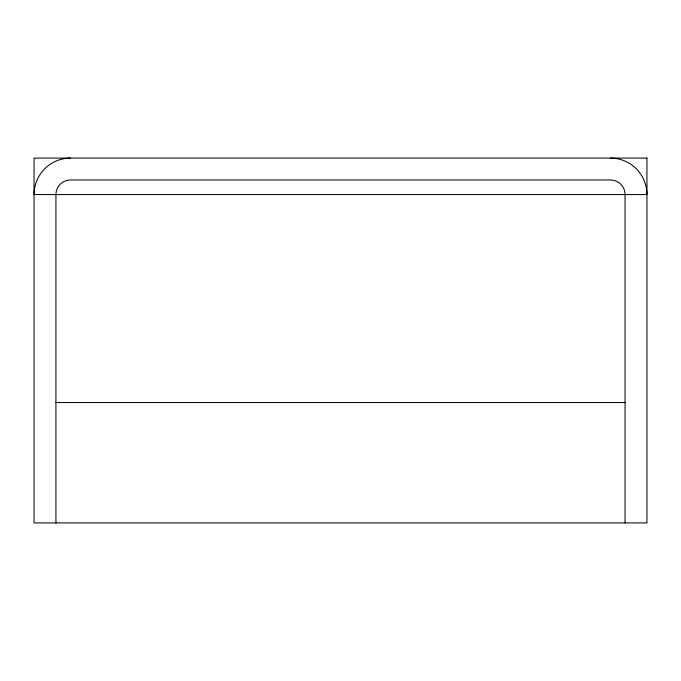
<?xml version="1.0" encoding="UTF-8"?>
<svg xmlns="http://www.w3.org/2000/svg" width="681" height="681" viewBox="0 0 681 681"><rect width="100%" height="100%" fill="white"/><g stroke="black" fill="none" stroke-linecap="round" stroke-linejoin="round"><path stroke-width="1.02" d="M55.936 402.522L625.064 402.522M625.064 522.914L625.064 194.57A14.59 14.59 0 0 0 610.465 179.98L70.535 179.98A14.59 14.59 0 0 0 55.936 194.57L55.936 522.914M70.535 158.086A36.485 36.485 0 0 0 34.05 194.57L646.95 194.57A36.485 36.485 0 0 0 610.465 158.086M646.95 158.086L34.05 158.086L34.05 522.914L646.95 522.914L646.95 158.086"/></g></svg>
